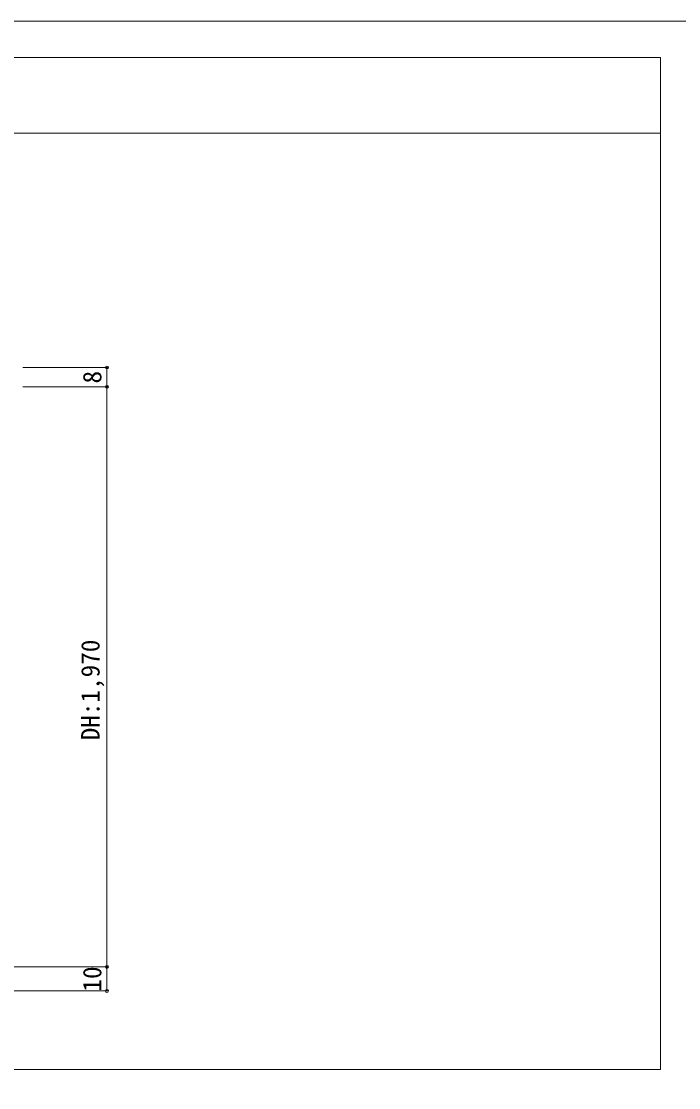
# Model space of a CAD drawing. Units: millimetres on the paper, enlarged 10 times, with parts at other scales. Extents: x -1985 to 2015, y -1370 to 1400.
# Drawn here: x -491 to 420, y -78 to 1400 of the extents above; entities that cross this region are included whole.
import ezdxf
from ezdxf.enums import TextEntityAlignment as Align

# ---------------------------------------------------------------- set-up
doc = ezdxf.new("R2010")
doc.units = ezdxf.units.MM
doc.header["$LTSCALE"] = 10
doc.header["$PDMODE"] = 32
doc.header["$PDSIZE"] = 4
for name, color, linetype, lineweight in [('1-1_0', 7, 'Continuous', 20), ('2-0_18', 4, 'Continuous', 9), ('2-1', 7, 'Continuous', 20)]:
    doc.layers.add(name, color=color, linetype=linetype, lineweight=lineweight)
doc.styles.add('ＭＳ ゴシック', font='')
doc.styles.get('ＭＳ ゴシック').set_extended_font_data('MS Gothic')

msp = doc.modelspace()

# ---------------------------------------------------------------- linework, layer by layer
at = {"layer": '1-1_0'}
for p, q in [((-1935, 1350), (395, 1350)), ((-1935, 1350), (395, 1350)), ((395, -52.5), (395, 1350)), ((395, 1350), (395, -52.5)), ((-1935, 1245), (395, 1245)), ((-1935, 1245), (395, 1245))]:
    msp.add_line(p, q, dxfattribs=at)
msp.add_lwpolyline([(-1985, -1370), (2015, -1370), (2015, 1400), (-1985, 1400)], close=True, dxfattribs=at)
msp.add_lwpolyline([(395, -52.5), (-1935, -52.5), (-1935, 1350)], dxfattribs=at)
msp.add_lwpolyline([(395, -52.5), (-1935, -52.5), (-1935, 1350)], dxfattribs=at)
at = {"layer": '2-0_18'}
for p, q in [((-489.03, 920.28), (-372.57, 920.28)), ((-372.57, 893.61), (-372.57, 920.28)), ((-489.03, 893.61), (-372.57, 893.61)), ((-503.06, 89.79), (-372.57, 89.79)), ((-372.57, 89.79), (-372.57, 56.46)), ((-503.06, 56.46), (-372.57, 56.46))]:
    msp.add_line(p, q, dxfattribs=at)
for p in [(-372.57, 920.28), (-372.57, 893.61), (-372.57, 89.79), (-372.57, 56.46)]:
    msp.add_point(p, dxfattribs=at)
at = {"layer": '2-1', "color": 4, "lineweight": 9}
msp.add_line((-372.57, 893.61), (-372.57, 89.79), dxfattribs=at)

# ---------------------------------------------------------------- texts
at = {"layer": '2-0_18', "color": 7, "style": 'ＭＳ ゴシック'}
for s, p in [('8', (-372.57, 898.19)), ('10', (-372.57, 55.62))]:
    msp.add_text(s, height=25.66, rotation=90, dxfattribs=at).set_placement(p, align=Align.BOTTOM_LEFT)
at = {"layer": '2-1', "style": 'ＭＳ ゴシック'}
msp.add_text('DH:1,970', height=25.66, rotation=90, dxfattribs=at).set_placement((-375.07, 403.71), align=Align.BOTTOM_LEFT)

doc.saveas('drawing.dxf')
